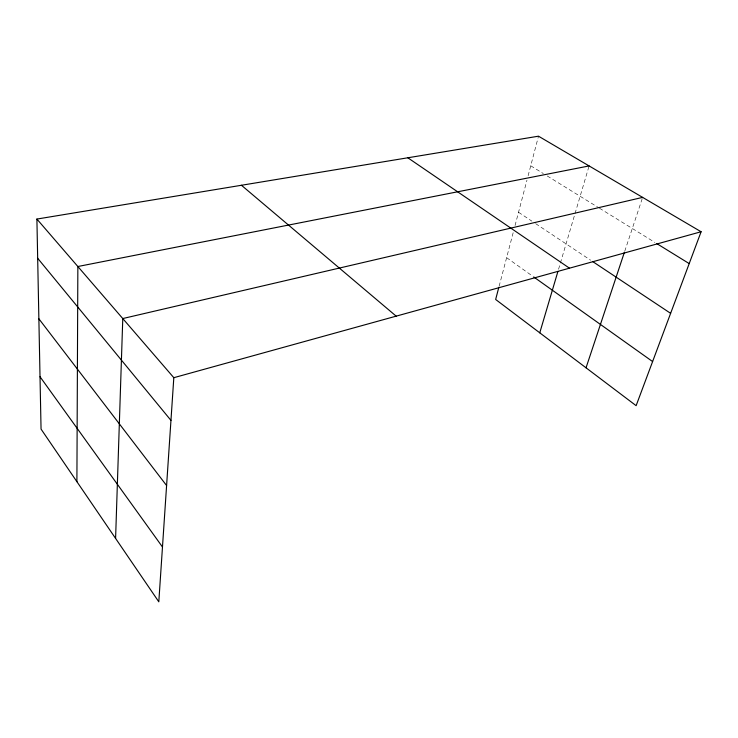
<?xml version="1.0" encoding="UTF-8"?>
<svg xmlns="http://www.w3.org/2000/svg" width="738" height="738" viewBox="0 0 738 738"><rect width="100%" height="100%" fill="white"/><g stroke="black" fill="none" stroke-linecap="round" stroke-linejoin="round"><path stroke-width="0.55" stroke-dasharray="3.69 2.77" d="M499.119 286.27L513.593 231.095M515.05 225.56L526.96 180.173M528.122 175.745L538.5 136.189M558.565 269.25L574.699 214.666M575.022 213.577L589.109 165.93M624.763 251.188L642.641 197.387M530.733 165.782L543.325 173.55M547.199 175.948L598.5 207.609M599.459 208.208L654.874 242.405M518.537 212.276L531.84 221.114M535.65 223.642L590.631 260.191M506.619 257.663L532.762 276.27"/><path stroke-width="1.11" d="M76.9 481.683L77.859 266.519L589.109 165.93M115.589 538.436L122.776 318.548L642.641 197.387M36.9 219.066L173.817 377.69L158.808 601.811L41.051 429.092L36.9 219.066L538.5 136.189L701.1 231.75L636.128 405.669L495.65 299.471L498.823 287.368M539.764 332.82L557.91 271.455M586.037 367.801L624.403 252.267M173.817 377.69L701.1 231.75M656.829 243.623L689.2 263.595M592.522 261.446L670.621 313.336M407.819 157.775L569.468 268.18M533.694 276.934L652.604 361.555M241.446 185.266L396.168 316.15M37.675 258.263L170.958 420.383M38.874 318.807L166.594 485.539M40.018 376.74L162.48 546.996"/></g></svg>
